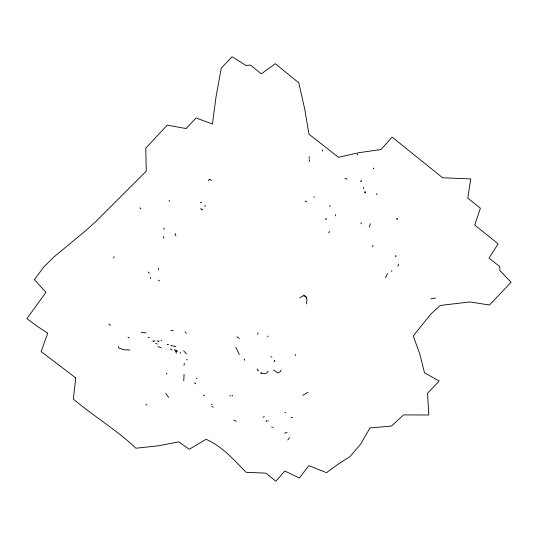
<?xml version="1.0" encoding="UTF-8"?>
<svg xmlns="http://www.w3.org/2000/svg" width="538" height="538" viewBox="0 0 538 538"><rect width="100%" height="100%" fill="white"/><g stroke="black" fill="none" stroke-linecap="round" stroke-linejoin="round"><path stroke-width="0.81" d="M309.39 156.605L309.081 158.374M268.408 420.918L267.783 420.676M264.272 416.634L262.988 417.286M398.564 264.131L398.524 265.052L397.71 266.014M257.789 334.407L257.958 332.82M364.663 192.443L364.71 191.757L365.241 191.683L365.497 192.86L365.026 192.94M158.367 268.254L158.723 269.854M184.05 374.414L183.767 380.77M184.063 365.376L184.245 363.318M150.553 278.711L150.694 277.413M208.697 180.882L208.885 179.517L210.607 179.51L211.326 180.755M204.944 206.666L205.186 205.22M361.516 181.434L361.63 180.775L361.132 180.452M335.47 215.879L335.692 214.588M363.446 188.744L363.695 187.311M306.33 304.017L307.003 299.525L306.256 297.104L304.757 296.048L302.921 295.893L299.807 297.864M295.268 355.746L295.261 354.434M369.263 226.996L370.393 223.727M280.991 370.063L280.48 371.509L277.998 373.029L273.452 370.01M325.672 218.603L326.351 218.852L326.149 219.43L325.672 219.027M175.523 233.553L175.038 234.736L175.919 235.731M387.488 273.439L385.571 277.709M309.061 161.487L309.565 160.398L309.175 159.625M261.434 372.148L260.775 373.56L265.409 373.621L266.66 372.975L268.193 371.193M113.565 258.058L114.244 256.606M232.086 396.129L232.53 395.356M329.767 231.508L328.671 232.867M372.592 246.599L373.157 245.678L372.821 245.415M287.796 439.976L289.572 437.629M357.118 155.045L357.871 154.103M391.684 271.596L391.805 270.675M175.724 350.11L176.941 351.348L177.473 350.917M244.588 359.034L244.07 359.592L244.655 360.252M195.792 383.399L195.26 383.816L194.621 382.605M302.726 395.316L308.045 392.289M153.693 341.482L153.122 341.59M155.011 340.695L154.016 341.132L152.832 340.857M168.28 344.562L167.331 344.495L168.125 344.28M360.668 222.88L361.28 223.156L361.294 223.889M345.053 178.751L346.129 178.381L346.815 179.275M149.362 272.887L148.824 273.055L148.421 271.972M305.039 201.299L305.792 201.057L306.788 201.878M313.842 197.238L314.649 196.995M284.481 433.191L287.11 432.438M258.563 370.373L257.742 370.581L257.097 368.866M211.219 404.441L212.086 404.226M435.531 298.018L430.925 298.839M291.024 417.663L292.484 417.387M161.676 340.48L161.017 340.406M172.086 350.003L170.896 349.781L170.795 348.658M200.27 202.476L201.723 202.295M202.853 209.659L201.225 209.766L200.956 208.119M196.484 378.544L197.17 378.496M147.99 337.454L149.403 337.508M130.014 350.016L123.868 349.767L118.784 348.012L118.548 346.391M145.993 332.861L141.218 332.504M213.256 407.051L211.69 406.54M175.892 346.58L170.748 345.483M170.95 330.419L173.37 330.662M129.315 338.099L128.01 337.097M395.712 255.658L396.156 256.162L395.726 256.559L395.538 256.027M273.143 427.394L271.717 427.011M204.716 395.84L203.465 395.06M157.943 346.647L161.326 347.844M155.764 343.446L157.338 344.011M239.329 338.516L236.996 336.795M285.685 412.875L284.878 412.464M233.795 420.124L236.35 421.274M270.802 356.573L272.02 357.158M229.854 395.45L230.661 395.941M176.377 350.978L176.941 351.348M164.016 238.078L163.411 237.688L163.411 236.464M303.64 295.039L305.947 296.768L306.526 298.745M158.407 280.137L159.584 281.024M108.864 324.084L110.418 325.275M268.065 336.768L267.48 336.048M157.217 340.843L158.555 341.502L159.026 341.442L158.865 340.85M187.345 359.942L186.733 359.344M186.417 353.876L183.619 350.796M139.732 207.843L140.855 208.865M376.23 193.707L377.212 194.635M145.899 404.119L146.914 405.094M186.444 333.352L185.133 331.704M165.738 393.446L168.636 397.387M166.376 373.11L166.975 374.065M174.487 349.471L176.531 353.197M239.296 354.663L235.9 347.292M360.527 181.333L360.689 181.723M329.707 205.442L330.184 206.726M180.183 352.101L180.586 353.278M322.249 149.779L322.538 151.117M169.214 200.19L169.376 201.508M163.888 227.917L164.036 229.43M266.054 421.059L266.545 421.086L266.054 421.059M373.722 168.165L373.547 168.455L373.722 168.165M397.353 219.027L396.809 219.074L396.936 218.361L397.353 219.027M75.737 377.925L73.356 399.109C93.639 416.244 116.659 429.889 135.932 448.235L158.273 445.827L178.791 441.846L189.262 449.291L206.041 439.304C222.248 446.358 234.003 459.909 246.068 472.303L265.873 473.151L275.833 481.241L284.831 470.979L299.357 478.026L308.819 465.639L326.519 472.66L338.133 464.16L350.003 456.594L360.547 444.274L369.969 427.932L391.563 426.056L403.5 414.926L428.813 414.993L427.542 393.258L439.176 381.025L424.495 372.773L419.734 353.728L413.204 335.988L430.824 314.118L440.266 305.456L469.889 301.939L489.493 305.026L511.1 282.235L499.916 270.627L499.741 266.532L489.008 258.166L498.134 243.835L474.718 225.019L480.394 208.226L467.798 198.132L470.743 178.946L442.566 177.748L392.135 137.123L380.978 149.524L358.859 152.711L338.503 157.291L308.926 134.137L304.764 109.261L298.778 82.812L275.274 63.692L261.3 73.847L250.466 65.091L246.021 65.454L232.1 56.759L221.273 68.084L216.027 96.88L212.436 124.022L196.067 117.983L186.101 128.569L167.278 125.132L145.737 148.165L146.289 171.131L95.764 221.602L85.434 230.883L53.934 256.929L43.813 266.969L34.419 279.612L45.918 292.356L26.9 318.651L37.472 326.452L47.734 333.15L41.13 351.57L75.737 377.925M274.326 360.648L274.777 361.294L274.326 360.648"/></g></svg>
